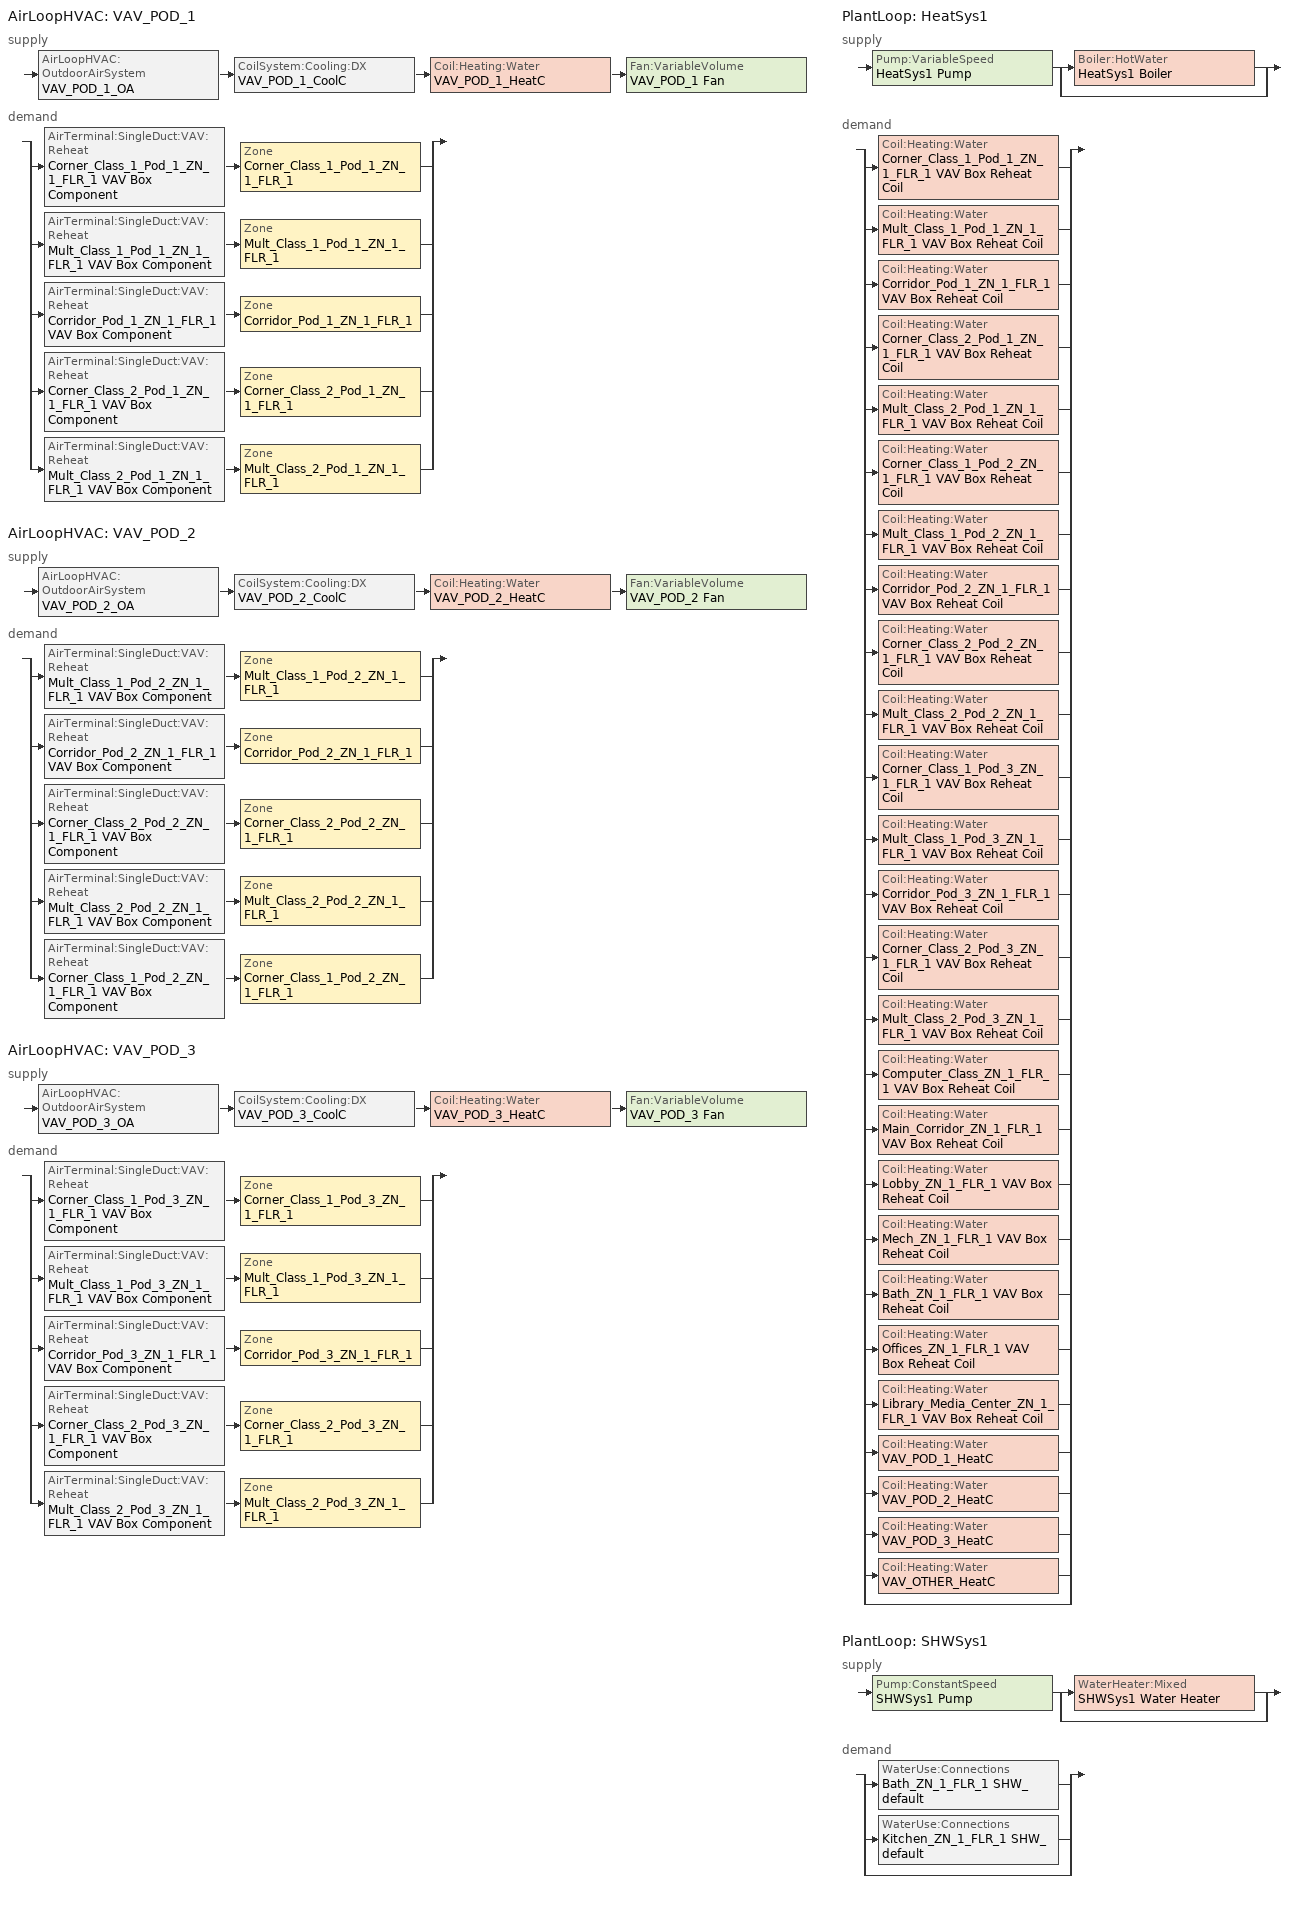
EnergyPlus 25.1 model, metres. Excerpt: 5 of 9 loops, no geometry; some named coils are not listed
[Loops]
AirLoopHVAC 'VAV_POD_1'
 supply: AirLoopHVAC:OutdoorAirSystem 'VAV_POD_1_OA' > CoilSystem:Cooling:DX 'VAV_POD_1_CoolC' > Coil:Heating:Water 'VAV_POD_1_HeatC' > Fan:VariableVolume 'VAV_POD_1 Fan'
 demand: split
  | AirTerminal:SingleDuct:VAV:Reheat 'Corner_Class_1_Pod_1_ZN_1_FLR_1 VAV Box Component' > Zone 'Corner_Class_1_Pod_1_ZN_1_FLR_1'
  | AirTerminal:SingleDuct:VAV:Reheat 'Mult_Class_1_Pod_1_ZN_1_FLR_1 VAV Box Component' > Zone 'Mult_Class_1_Pod_1_ZN_1_FLR_1'
  | AirTerminal:SingleDuct:VAV:Reheat 'Corridor_Pod_1_ZN_1_FLR_1 VAV Box Component' > Zone 'Corridor_Pod_1_ZN_1_FLR_1'
  | AirTerminal:SingleDuct:VAV:Reheat 'Corner_Class_2_Pod_1_ZN_1_FLR_1 VAV Box Component' > Zone 'Corner_Class_2_Pod_1_ZN_1_FLR_1'
  | AirTerminal:SingleDuct:VAV:Reheat 'Mult_Class_2_Pod_1_ZN_1_FLR_1 VAV Box Component' > Zone 'Mult_Class_2_Pod_1_ZN_1_FLR_1'
AirLoopHVAC 'VAV_POD_2'
 supply: AirLoopHVAC:OutdoorAirSystem 'VAV_POD_2_OA' > CoilSystem:Cooling:DX 'VAV_POD_2_CoolC' > Coil:Heating:Water 'VAV_POD_2_HeatC' > Fan:VariableVolume 'VAV_POD_2 Fan'
 demand: split
  | AirTerminal:SingleDuct:VAV:Reheat 'Mult_Class_1_Pod_2_ZN_1_FLR_1 VAV Box Component' > Zone 'Mult_Class_1_Pod_2_ZN_1_FLR_1'
  | AirTerminal:SingleDuct:VAV:Reheat 'Corridor_Pod_2_ZN_1_FLR_1 VAV Box Component' > Zone 'Corridor_Pod_2_ZN_1_FLR_1'
  | AirTerminal:SingleDuct:VAV:Reheat 'Corner_Class_2_Pod_2_ZN_1_FLR_1 VAV Box Component' > Zone 'Corner_Class_2_Pod_2_ZN_1_FLR_1'
  | AirTerminal:SingleDuct:VAV:Reheat 'Mult_Class_2_Pod_2_ZN_1_FLR_1 VAV Box Component' > Zone 'Mult_Class_2_Pod_2_ZN_1_FLR_1'
  | AirTerminal:SingleDuct:VAV:Reheat 'Corner_Class_1_Pod_2_ZN_1_FLR_1 VAV Box Component' > Zone 'Corner_Class_1_Pod_2_ZN_1_FLR_1'
AirLoopHVAC 'VAV_POD_3'
 supply: AirLoopHVAC:OutdoorAirSystem 'VAV_POD_3_OA' > CoilSystem:Cooling:DX 'VAV_POD_3_CoolC' > Coil:Heating:Water 'VAV_POD_3_HeatC' > Fan:VariableVolume 'VAV_POD_3 Fan'
 demand: split
  | AirTerminal:SingleDuct:VAV:Reheat 'Corner_Class_1_Pod_3_ZN_1_FLR_1 VAV Box Component' > Zone 'Corner_Class_1_Pod_3_ZN_1_FLR_1'
  | AirTerminal:SingleDuct:VAV:Reheat 'Mult_Class_1_Pod_3_ZN_1_FLR_1 VAV Box Component' > Zone 'Mult_Class_1_Pod_3_ZN_1_FLR_1'
  | AirTerminal:SingleDuct:VAV:Reheat 'Corridor_Pod_3_ZN_1_FLR_1 VAV Box Component' > Zone 'Corridor_Pod_3_ZN_1_FLR_1'
  | AirTerminal:SingleDuct:VAV:Reheat 'Corner_Class_2_Pod_3_ZN_1_FLR_1 VAV Box Component' > Zone 'Corner_Class_2_Pod_3_ZN_1_FLR_1'
  | AirTerminal:SingleDuct:VAV:Reheat 'Mult_Class_2_Pod_3_ZN_1_FLR_1 VAV Box Component' > Zone 'Mult_Class_2_Pod_3_ZN_1_FLR_1'
PlantLoop 'HeatSys1'
 supply: Pump:VariableSpeed 'HeatSys1 Pump' > split
  | Boiler:HotWater 'HeatSys1 Boiler'
  | bypass
 demand: split
  | Coil:Heating:Water 'Corner_Class_1_Pod_1_ZN_1_FLR_1 VAV Box Reheat Coil'
  | Coil:Heating:Water 'Mult_Class_1_Pod_1_ZN_1_FLR_1 VAV Box Reheat Coil'
  | Coil:Heating:Water 'Corridor_Pod_1_ZN_1_FLR_1 VAV Box Reheat Coil'
  | Coil:Heating:Water 'Corner_Class_2_Pod_1_ZN_1_FLR_1 VAV Box Reheat Coil'
  | Coil:Heating:Water 'Mult_Class_2_Pod_1_ZN_1_FLR_1 VAV Box Reheat Coil'
  | Coil:Heating:Water 'Corner_Class_1_Pod_2_ZN_1_FLR_1 VAV Box Reheat Coil'
  | Coil:Heating:Water 'Mult_Class_1_Pod_2_ZN_1_FLR_1 VAV Box Reheat Coil'
  | Coil:Heating:Water 'Corridor_Pod_2_ZN_1_FLR_1 VAV Box Reheat Coil'
  | Coil:Heating:Water 'Corner_Class_2_Pod_2_ZN_1_FLR_1 VAV Box Reheat Coil'
  | Coil:Heating:Water 'Mult_Class_2_Pod_2_ZN_1_FLR_1 VAV Box Reheat Coil'
  | Coil:Heating:Water 'Corner_Class_1_Pod_3_ZN_1_FLR_1 VAV Box Reheat Coil'
  | Coil:Heating:Water 'Mult_Class_1_Pod_3_ZN_1_FLR_1 VAV Box Reheat Coil'
  | Coil:Heating:Water 'Corridor_Pod_3_ZN_1_FLR_1 VAV Box Reheat Coil'
  | Coil:Heating:Water 'Corner_Class_2_Pod_3_ZN_1_FLR_1 VAV Box Reheat Coil'
  | Coil:Heating:Water 'Mult_Class_2_Pod_3_ZN_1_FLR_1 VAV Box Reheat Coil'
  | Coil:Heating:Water 'Computer_Class_ZN_1_FLR_1 VAV Box Reheat Coil'
  | Coil:Heating:Water 'Main_Corridor_ZN_1_FLR_1 VAV Box Reheat Coil'
  | Coil:Heating:Water 'Lobby_ZN_1_FLR_1 VAV Box Reheat Coil'
  | Coil:Heating:Water 'Mech_ZN_1_FLR_1 VAV Box Reheat Coil'
  | Coil:Heating:Water 'Bath_ZN_1_FLR_1 VAV Box Reheat Coil'
  | Coil:Heating:Water 'Offices_ZN_1_FLR_1 VAV Box Reheat Coil'
  | Coil:Heating:Water 'Library_Media_Center_ZN_1_FLR_1 VAV Box Reheat Coil'
  | Coil:Heating:Water 'VAV_POD_1_HeatC'
  | Coil:Heating:Water 'VAV_POD_2_HeatC'
  | Coil:Heating:Water 'VAV_POD_3_HeatC'
  | Coil:Heating:Water 'VAV_OTHER_HeatC'
  | bypass
PlantLoop 'SHWSys1'
 supply: Pump:ConstantSpeed 'SHWSys1 Pump' > split
  | WaterHeater:Mixed 'SHWSys1 Water Heater'
  | bypass
 demand: split
  | WaterUse:Connections 'Bath_ZN_1_FLR_1 SHW_default'
  | WaterUse:Connections 'Kitchen_ZN_1_FLR_1 SHW_default'
  | bypass
[AirLoopHVAC] Design supply air flow rate=Autosize
VAV_POD_1; VAV_POD_2; VAV_POD_3
[AirTerminal:SingleDuct:VAV:Reheat] Availability schedule=ALWAYS_ON; Convergence tolerance=0.001; Damper heating action=ReverseWithLimits; Maximum air flow rate=Autosize; Maximum flow fraction during reheat=0.5; Maximum hot water or steam flow rate=Autosize; Maximum reheat air temperature=40; Minimum hot water or steam flow rate=0; Zone minimum air flow input method=Constant
Name | Constant minimum air flow fraction | Reheat coil
Corner_Class_1_Pod_1_ZN_1_FLR_1 VAV Box Component | 0.803 | Corner_Class_1_Pod_1_ZN_1_FLR_1 VAV Box Reheat Coil
Corner_Class_1_Pod_2_ZN_1_FLR_1 VAV Box Component | 0.819 | Corner_Class_1_Pod_2_ZN_1_FLR_1 VAV Box Reheat Coil
Corner_Class_1_Pod_3_ZN_1_FLR_1 VAV Box Component | 0.816 | Corner_Class_1_Pod_3_ZN_1_FLR_1 VAV Box Reheat Coil
Corner_Class_2_Pod_1_ZN_1_FLR_1 VAV Box Component | 0.86 | Corner_Class_2_Pod_1_ZN_1_FLR_1 VAV Box Reheat Coil
Corner_Class_2_Pod_2_ZN_1_FLR_1 VAV Box Component | 0.857 | Corner_Class_2_Pod_2_ZN_1_FLR_1 VAV Box Reheat Coil
Corner_Class_2_Pod_3_ZN_1_FLR_1 VAV Box Component | 0.84 | Corner_Class_2_Pod_3_ZN_1_FLR_1 VAV Box Reheat Coil
Corridor_Pod_1_ZN_1_FLR_1 VAV Box Component | 0.276 | Corridor_Pod_1_ZN_1_FLR_1 VAV Box Reheat Coil
Corridor_Pod_2_ZN_1_FLR_1 VAV Box Component | 0.279 | Corridor_Pod_2_ZN_1_FLR_1 VAV Box Reheat Coil
Corridor_Pod_3_ZN_1_FLR_1 VAV Box Component | 0.27 | Corridor_Pod_3_ZN_1_FLR_1 VAV Box Reheat Coil
Mult_Class_1_Pod_1_ZN_1_FLR_1 VAV Box Component | 1 | Mult_Class_1_Pod_1_ZN_1_FLR_1 VAV Box Reheat Coil
Mult_Class_1_Pod_2_ZN_1_FLR_1 VAV Box Component | 1 | Mult_Class_1_Pod_2_ZN_1_FLR_1 VAV Box Reheat Coil
Mult_Class_1_Pod_3_ZN_1_FLR_1 VAV Box Component | 1 | Mult_Class_1_Pod_3_ZN_1_FLR_1 VAV Box Reheat Coil
Mult_Class_2_Pod_1_ZN_1_FLR_1 VAV Box Component | 1 | Mult_Class_2_Pod_1_ZN_1_FLR_1 VAV Box Reheat Coil
Mult_Class_2_Pod_2_ZN_1_FLR_1 VAV Box Component | 1 | Mult_Class_2_Pod_2_ZN_1_FLR_1 VAV Box Reheat Coil
Mult_Class_2_Pod_3_ZN_1_FLR_1 VAV Box Component | 1 | Mult_Class_2_Pod_3_ZN_1_FLR_1 VAV Box Reheat Coil
[Boiler:HotWater]
HeatSys1 Boiler: Boiler flow mode=LeavingSetpointModulated; Design water flow rate=Autosize; Efficiency curve temperature evaluation variable=LeavingBoiler; Fuel type=NaturalGas; Maximum part load ratio=1.2; Minimum part load ratio=0; Nominal capacity=302433; Nominal thermal efficiency=0.8; Normalized boiler efficiency curve=HeatSys1 Boiler Efficiency Curve; On cycle parasitic electric load=0; Optimum part load ratio=1; Sizing factor=1; Water outlet upper temperature limit=95
[Coil:Cooling:DX:TwoSpeed] Availability schedule=ALWAYS_ON; High speed gross rated cooling cop=3.73224; High speed gross rated total cooling capacity=Autosize; High speed rated air flow rate=Autosize; High speed rated sensible heat ratio=Autosize; Low speed gross rated cooling cop=3.73224; Low speed gross rated sensible heat ratio=Autosize; Low speed gross rated total cooling capacity=Autosize; Low speed rated air flow rate=Autosize
Name | Energy input ratio function of flow fraction curve | Energy input ratio function of temperature curve | Low speed energy input ratio function of temperature curve | Low speed total cooling capacity function of temperature curve | Part load fraction correlation curve | Total cooling capacity function of flow fraction curve | Total cooling capacity function of temperature curve
VAV_POD_1_CoolC DXCoil | VAV_POD_1_CoolCLennoxStandard10Ton_TGA120S2B_EIRFFF | VAV_POD_1_CoolCLennoxStandard10Ton_TGA120S2B_EIRFT | VAV_POD_1_CoolCLennoxStandard10Ton_TGA120S2B_EIRFT | VAV_POD_1_CoolCLennoxStandard10Ton_TGA120S2B_CapFT | VAV_POD_1_CoolCLennoxStandard10Ton_TGA120S2B_PLR | VAV_POD_1_CoolCLennoxStandard10Ton_TGA120S2B_CapFF | VAV_POD_1_CoolCLennoxStandard10Ton_TGA120S2B_CapFT
VAV_POD_2_CoolC DXCoil | VAV_POD_2_CoolCLennoxStandard10Ton_TGA120S2B_EIRFFF | VAV_POD_2_CoolCLennoxStandard10Ton_TGA120S2B_EIRFT | VAV_POD_2_CoolCLennoxStandard10Ton_TGA120S2B_EIRFT | VAV_POD_2_CoolCLennoxStandard10Ton_TGA120S2B_CapFT | VAV_POD_2_CoolCLennoxStandard10Ton_TGA120S2B_PLR | VAV_POD_2_CoolCLennoxStandard10Ton_TGA120S2B_CapFF | VAV_POD_2_CoolCLennoxStandard10Ton_TGA120S2B_CapFT
VAV_POD_3_CoolC DXCoil | VAV_POD_3_CoolCLennoxStandard10Ton_TGA120S2B_EIRFFF | VAV_POD_3_CoolCLennoxStandard10Ton_TGA120S2B_EIRFT | VAV_POD_3_CoolCLennoxStandard10Ton_TGA120S2B_EIRFT | VAV_POD_3_CoolCLennoxStandard10Ton_TGA120S2B_CapFT | VAV_POD_3_CoolCLennoxStandard10Ton_TGA120S2B_PLR | VAV_POD_3_CoolCLennoxStandard10Ton_TGA120S2B_CapFF | VAV_POD_3_CoolCLennoxStandard10Ton_TGA120S2B_CapFT
[Coil:Heating:Water] Availability schedule=ALWAYS_ON; Maximum water flow rate=Autosize; Performance input method=UFactorTimesAreaAndDesignWaterFlowRate; Rated capacity=Autosize; Rated inlet air temperature=12.8; Rated inlet water temperature=82.2; Rated outlet air temperature=40; Rated outlet water temperature=71.1; U factor times area value=Autosize
Bath_ZN_1_FLR_1 VAV Box Reheat Coil; Computer_Class_ZN_1_FLR_1 VAV Box Reheat Coil; Corner_Class_1_Pod_1_ZN_1_FLR_1 VAV Box Reheat Coil; Corner_Class_1_Pod_2_ZN_1_FLR_1 VAV Box Reheat Coil; Corner_Class_1_Pod_3_ZN_1_FLR_1 VAV Box Reheat Coil; Corner_Class_2_Pod_1_ZN_1_FLR_1 VAV Box Reheat Coil; Corner_Class_2_Pod_2_ZN_1_FLR_1 VAV Box Reheat Coil; Corner_Class_2_Pod_3_ZN_1_FLR_1 VAV Box Reheat Coil; Corridor_Pod_1_ZN_1_FLR_1 VAV Box Reheat Coil; Corridor_Pod_2_ZN_1_FLR_1 VAV Box Reheat Coil; Corridor_Pod_3_ZN_1_FLR_1 VAV Box Reheat Coil; Library_Media_Center_ZN_1_FLR_1 VAV Box Reheat Coil; Lobby_ZN_1_FLR_1 VAV Box Reheat Coil; Main_Corridor_ZN_1_FLR_1 VAV Box Reheat Coil; Mech_ZN_1_FLR_1 VAV Box Reheat Coil; Mult_Class_1_Pod_1_ZN_1_FLR_1 VAV Box Reheat Coil; Mult_Class_1_Pod_2_ZN_1_FLR_1 VAV Box Reheat Coil; Mult_Class_1_Pod_3_ZN_1_FLR_1 VAV Box Reheat Coil; Mult_Class_2_Pod_1_ZN_1_FLR_1 VAV Box Reheat Coil; Mult_Class_2_Pod_2_ZN_1_FLR_1 VAV Box Reheat Coil; Mult_Class_2_Pod_3_ZN_1_FLR_1 VAV Box Reheat Coil; Offices_ZN_1_FLR_1 VAV Box Reheat Coil; VAV_POD_1_HeatC; VAV_POD_2_HeatC; VAV_POD_3_HeatC
[CoilSystem:Cooling:DX] Availability schedule=ALWAYS_ON
Name | Cooling coil
VAV_POD_1_CoolC | VAV_POD_1_CoolC DXCoil
VAV_POD_2_CoolC | VAV_POD_2_CoolC DXCoil
VAV_POD_3_CoolC | VAV_POD_3_CoolC DXCoil
[Controller:MechanicalVentilation] Availability schedule=MinOA_MotorizedDamper_Sched; Demand controlled ventilation=Yes; System outdoor air method=Standard62.1VentilationRateProcedureWithLimit; Design specification outdoor air object name 1=Classroom_OA_Design_Spec; Design specification zone air distribution object name 1=Pod_Zones_Air_Distribution; Design specification outdoor air object name 2=Classroom_OA_Design_Spec; Design specification zone air distribution object name 2=Pod_Zones_Air_Distribution; Design specification outdoor air object name 3=Corridor_OA_Design_Spec; Design specification zone air distribution object name 3=Pod_Zones_Air_Distribution; Design specification outdoor air object name 4=Classroom_OA_Design_Spec; Design specification zone air distribution object name 4=Pod_Zones_Air_Distribution; Design specification outdoor air object name 5=Classroom_OA_Design_Spec; Design specification zone air distribution object name 5=Pod_Zones_Air_Distribution
Name | Zone or zonelist name 1 | Zone or zonelist name 2 | Zone or zonelist name 3 | Zone or zonelist name 4 | Zone or zonelist name 5
VAV_POD_1_DCV | Corner_Class_1_Pod_1_ZN_1_FLR_1 | Mult_Class_1_Pod_1_ZN_1_FLR_1 | Corridor_Pod_1_ZN_1_FLR_1 | Corner_Class_2_Pod_1_ZN_1_FLR_1 | Mult_Class_2_Pod_1_ZN_1_FLR_1
VAV_POD_2_DCV | Corner_Class_1_Pod_2_ZN_1_FLR_1 | Mult_Class_1_Pod_2_ZN_1_FLR_1 | Corridor_Pod_2_ZN_1_FLR_1 | Corner_Class_2_Pod_2_ZN_1_FLR_1 | Mult_Class_2_Pod_2_ZN_1_FLR_1
VAV_POD_3_DCV | Corner_Class_1_Pod_3_ZN_1_FLR_1 | Mult_Class_1_Pod_3_ZN_1_FLR_1 | Corridor_Pod_3_ZN_1_FLR_1 | Corner_Class_2_Pod_3_ZN_1_FLR_1 | Mult_Class_2_Pod_3_ZN_1_FLR_1
[Controller:OutdoorAir] Economizer control action type=ModulateFlow; Economizer control type=DifferentialDryBulb; Lockout type=LockoutWithHeating; Maximum outdoor air flow rate=Autosize; Minimum limit type=FixedMinimum; Minimum outdoor air flow rate=0; Minimum outdoor air schedule=MinOA_MotorizedDamper_Sched
Name | Maximum fraction of outdoor air schedule | Mechanical ventilation controller
VAV_POD_1_OA_Controller | VAV_POD_1 Max OA Fraction | VAV_POD_1_DCV
VAV_POD_2_OA_Controller | VAV_POD_2 Max OA Fraction | VAV_POD_2_DCV
VAV_POD_3_OA_Controller | VAV_POD_3 Max OA Fraction | VAV_POD_3_DCV
[Controller:WaterCoil] Action=Normal; Actuator variable=Flow; Control variable=Temperature; Controller convergence tolerance=0.0001; Maximum actuated flow=Autosize; Minimum actuated flow=0
VAV_POD_1_HeatC_Controller; VAV_POD_2_HeatC_Controller; VAV_POD_3_HeatC_Controller
[DesignSpecification:OutdoorAir]
Name | Outdoor air flow per person | Outdoor air flow per zone floor area | Outdoor air method
Classroom_OA_Design_Spec | 0.00472 | 0.00060972 | Sum
Corridor_OA_Design_Spec | 1e-08 | 0.000304781 | Sum
SZ DSOA Corner_Class_1_Pod_1_ZN_1_FLR_1; SZ DSOA Corner_Class_1_Pod_2_ZN_1_FLR_1; SZ DSOA Corner_Class_1_Pod_3_ZN_1_FLR_1; SZ DSOA Corner_Class_2_Pod_1_ZN_1_FLR_1; SZ DSOA Corner_Class_2_Pod_2_ZN_1_FLR_1; SZ DSOA Corner_Class_2_Pod_3_ZN_1_FLR_1; SZ DSOA Mult_Class_1_Pod_1_ZN_1_FLR_1; SZ DSOA Mult_Class_1_Pod_2_ZN_1_FLR_1; SZ DSOA Mult_Class_1_Pod_3_ZN_1_FLR_1; SZ DSOA Mult_Class_2_Pod_1_ZN_1_FLR_1; SZ DSOA Mult_Class_2_Pod_2_ZN_1_FLR_1; SZ DSOA Mult_Class_2_Pod_3_ZN_1_FLR_1 |  | 0.00187948 | Flow/Area
SZ DSOA Corridor_Pod_1_ZN_1_FLR_1; SZ DSOA Corridor_Pod_2_ZN_1_FLR_1; SZ DSOA Corridor_Pod_3_ZN_1_FLR_1 |  | 0.000304781 | Flow/Area
[DesignSpecification:ZoneAirDistribution] Zone air distribution effectiveness in cooling mode=1; Zone air distribution effectiveness in heating mode=1
Name | Minimum zone ventilation efficiency
Pod_Zones_Air_Distribution
VAV_Zone_AirDistribution | 0.6
[EnergyManagementSystem:InternalVariable] Internal data type=Zone Floor Area
Name | Internal data index key
cCL1_Pod_1_ZN_1_FLR_1_Area | Corner_Class_1_Pod_1_ZN_1_FLR_1
cCL1_Pod_2_ZN_1_FLR_1_Area | Corner_Class_1_Pod_2_ZN_1_FLR_1
cCL1_Pod_3_ZN_1_FLR_1_Area | Corner_Class_1_Pod_3_ZN_1_FLR_1
cCL2_Pod_1_ZN_1_FLR_1_Area | Corner_Class_2_Pod_1_ZN_1_FLR_1
cCL2_Pod_2_ZN_1_FLR_1_Area | Corner_Class_2_Pod_2_ZN_1_FLR_1
cCL2_Pod_3_ZN_1_FLR_1_Area | Corner_Class_2_Pod_3_ZN_1_FLR_1
cPOD1_ZN_1_FLR_1_Area | Corridor_Pod_1_ZN_1_FLR_1
cPOD2_ZN_1_FLR_1_Area | Corridor_Pod_2_ZN_1_FLR_1
cPOD3_ZN_1_FLR_1_Area | Corridor_Pod_3_ZN_1_FLR_1
mCl1_Pod_1_ZN_1_FLR_1_Area | Mult_Class_1_Pod_1_ZN_1_FLR_1
mCl1_Pod_2_ZN_1_FLR_1_Area | Mult_Class_1_Pod_2_ZN_1_FLR_1
mCl1_Pod_3_ZN_1_FLR_1_Area | Mult_Class_1_Pod_3_ZN_1_FLR_1
mCl2_Pod_1_ZN_1_FLR_1_Area | Mult_Class_2_Pod_1_ZN_1_FLR_1
mCl2_Pod_2_ZN_1_FLR_1_Area | Mult_Class_2_Pod_2_ZN_1_FLR_1
mCl2_Pod_3_ZN_1_FLR_1_Area | Mult_Class_2_Pod_3_ZN_1_FLR_1
[EnergyManagementSystem:Program]
OA_BASED_OPTIMUM_START_EMS_Program: IF DaylightSavings==0 && DayOfWeek>1 && DayOfWeek<>7 && Hour==6 && OAT<23.9 && OAT>1.7; SET CLGSETP_SCH_Actuator = 26.7; SET HTGSETP_SCH_Actuator = 15.6; SET CLGSETP_SCH_w_SB_Actuator = 26.7; SET HTGSETP_SCH_w_SB_Actuator = 15.6; ELSEIF DaylightSavings==1 && DayOfWeek>1 && DayOfWeek<>7 && Hour==5 && OAT<23.9 && OAT>1.7; SET CLGSETP_SCH_Actuator = 26.7; SET HTGSETP_SCH_Actuator = 15.6; SET CLGSETP_SCH_w_SB_Actuator = 26.7; SET HTGSETP_SCH_w_SB_Actuator = 15.6; ELSE; SET CLGSETP_SCH_Actuator = NULL; SET HTGSETP_SCH_Actuator = NULL; SET CLGSETP_SCH_w_SB_Actuator = NULL; SET HTGSETP_SCH_w_SB_Actuator = NULL; ENDIF
SET_Bath_ZN_1_FLR_1_Light_EMS_Program: SET Bath_ZN_1_FLR_1_LSr_IP=0.093*Bath_ZN_1_FLR_1_LSr/Bath_ZN_1_FLR_1_Area; IF (Bath_ZN_1_FLR_1_OSr <= 0) && (Bath_ZN_1_FLR_1_LSr_IP >= 0.02); SET Bath_ZN_1_FLR_1_LAr = 0.02*Bath_ZN_1_FLR_1_Area/0.09290304; ELSE; SET Bath_ZN_1_FLR_1_LAr = NULL; ENDIF
SET_Cafeteria_ZN_1_FLR_1_Light_EMS_Program: SET Cafeteria_ZN_1_FLR_1_LSr_IP=0.093*Cafeteria_ZN_1_FLR_1_LSr/Cafeteria_ZN_1_FLR_1_Area; IF (Cafeteria_ZN_1_FLR_1_OSr <= 0) && (Cafeteria_ZN_1_FLR_1_LSr_IP >= 0.02); SET Cafeteria_ZN_1_FLR_1_LAr = 0.02*Cafeteria_ZN_1_FLR_1_Area/0.09290304; ELSE; SET Cafeteria_ZN_1_FLR_1_LAr = NULL; ENDIF
SET_Gym_ZN_1_FLR_1_Light_EMS_Program: SET Gym_ZN_1_FLR_1_LSr_IP=0.093*Gym_ZN_1_FLR_1_LSr/Gym_ZN_1_FLR_1_Area; IF (Gym_ZN_1_FLR_1_OSr <= 0) && (Gym_ZN_1_FLR_1_LSr_IP >= 0.02); SET Gym_ZN_1_FLR_1_LAr = 0.02*Gym_ZN_1_FLR_1_Area/0.09290304; ELSE; SET Gym_ZN_1_FLR_1_LAr = NULL; ENDIF
SET_Kitchen_ZN_1_FLR_1_Light_EMS_Program: SET Kitchen_ZN_1_FLR_1_LSr_IP=0.093*Kitchen_ZN_1_FLR_1_LSr/Kitchen_ZN_1_FLR_1_Area; IF (Kitchen_ZN_1_FLR_1_OSr <= 0) && (Kitchen_ZN_1_FLR_1_LSr_IP >= 0.02); SET Kitchen_ZN_1_FLR_1_LAr = 0.02*Kitchen_ZN_1_FLR_1_Area/0.09290304; ELSE; SET Kitchen_ZN_1_FLR_1_LAr = NULL; ENDIF
SET_LMC_ZN_1_FLR_1_Light_EMS_Program: SET LMC_ZN_1_FLR_1_LSr_IP=0.093*LMC_ZN_1_FLR_1_LSr/LMC_ZN_1_FLR_1_Area; IF (LMC_ZN_1_FLR_1_OSr <= 0) && (LMC_ZN_1_FLR_1_LSr_IP >= 0.02); SET LMC_ZN_1_FLR_1_LAr = 0.02*LMC_ZN_1_FLR_1_Area/0.09290304; ELSE; SET LMC_ZN_1_FLR_1_LAr = NULL; ENDIF
SET_Lobby_ZN_1_FLR_1_Light_EMS_Program: SET Lobby_ZN_1_FLR_1_LSr_IP=0.093*Lobby_ZN_1_FLR_1_LSr/Lobby_ZN_1_FLR_1_Area; IF (Lobby_ZN_1_FLR_1_OSr <= 0) && (Lobby_ZN_1_FLR_1_LSr_IP >= 0.02); SET Lobby_ZN_1_FLR_1_LAr = 0.02*Lobby_ZN_1_FLR_1_Area/0.09290304; ELSE; SET Lobby_ZN_1_FLR_1_LAr = NULL; ENDIF
[EnergyManagementSystem:Sensor]
Name | Output variable or output meter index key | Output variable or output meter
Bath_ZN_1_FLR_1_OSr; Lobby_ZN_1_FLR_1_OSr; Main_Corridor_ZN_1_FLR_1_OSr; Mech_ZN_1_FLR_1_OSr; cCL1_Pod_1_ZN_1_FLR_1_OSr; cPOD1_ZN_1_FLR_1_OSr; cPOD2_ZN_1_FLR_1_OSr; cPOD3_ZN_1_FLR_1_OSr | Corner_Class_1_Pod_1_ZN_1_FLR_1 | People Occupant Count
BoilerPLR | HeatSys1 Boiler | Boiler Part Load Ratio
VAV_POD_1_OA | VAV_POD_1 | Air System Outdoor Air Mass Flow Rate
VAV_POD_1_OA_VRP | VAV_POD_1 | Air System Outdoor Air Mechanical Ventilation Requested Mass Flow Rate
VAV_POD_1_SUPPLY_FLOW | VAV_POD_1_OA-VAV_POD_1_CoolCNode | System Node Standard Density Volume Flow Rate
VAV_POD_2_OA | VAV_POD_2 | Air System Outdoor Air Mass Flow Rate
VAV_POD_2_OA_VRP | VAV_POD_2 | Air System Outdoor Air Mechanical Ventilation Requested Mass Flow Rate
VAV_POD_2_SUPPLY_FLOW | VAV_POD_2_OA-VAV_POD_2_CoolCNode | System Node Standard Density Volume Flow Rate
VAV_POD_3_OA | VAV_POD_3 | Air System Outdoor Air Mass Flow Rate
VAV_POD_3_OA_VRP | VAV_POD_3 | Air System Outdoor Air Mechanical Ventilation Requested Mass Flow Rate
VAV_POD_3_SUPPLY_FLOW | VAV_POD_3_OA-VAV_POD_3_CoolCNode | System Node Standard Density Volume Flow Rate
cCL1_Pod_1_ZN_1_FLR_1_LSr | Corner_Class_1_Pod_1_ZN_1_FLR_1 | Zone Lights Electricity Rate
cCL1_Pod_2_ZN_1_FLR_1_LSr | Corner_Class_1_Pod_2_ZN_1_FLR_1 | Zone Lights Electricity Rate
cCL1_Pod_2_ZN_1_FLR_1_OSr | Corner_Class_1_Pod_2_ZN_1_FLR_1 | People Occupant Count
cCL1_Pod_3_ZN_1_FLR_1_LSr | Corner_Class_1_Pod_3_ZN_1_FLR_1 | Zone Lights Electricity Rate
cCL1_Pod_3_ZN_1_FLR_1_OSr | Corner_Class_1_Pod_3_ZN_1_FLR_1 | People Occupant Count
cCL2_Pod_1_ZN_1_FLR_1_LSr | Corner_Class_2_Pod_1_ZN_1_FLR_1 | Zone Lights Electricity Rate
cCL2_Pod_1_ZN_1_FLR_1_OSr | Corner_Class_2_Pod_1_ZN_1_FLR_1 | People Occupant Count
cCL2_Pod_2_ZN_1_FLR_1_LSr | Corner_Class_2_Pod_2_ZN_1_FLR_1 | Zone Lights Electricity Rate
cCL2_Pod_2_ZN_1_FLR_1_OSr | Corner_Class_2_Pod_2_ZN_1_FLR_1 | People Occupant Count
cCL2_Pod_3_ZN_1_FLR_1_LSr | Corner_Class_2_Pod_3_ZN_1_FLR_1 | Zone Lights Electricity Rate
cCL2_Pod_3_ZN_1_FLR_1_OSr | Corner_Class_2_Pod_3_ZN_1_FLR_1 | People Occupant Count
cPOD1_ZN_1_FLR_1_LSr | Corridor_Pod_1_ZN_1_FLR_1 | Zone Lights Electricity Rate
cPOD2_ZN_1_FLR_1_LSr | Corridor_Pod_2_ZN_1_FLR_1 | Zone Lights Electricity Rate
cPOD3_ZN_1_FLR_1_LSr | Corridor_Pod_3_ZN_1_FLR_1 | Zone Lights Electricity Rate
mCl1_Pod_1_ZN_1_FLR_1_LSr | Mult_Class_1_Pod_1_ZN_1_FLR_1 | Zone Lights Electricity Rate
mCl1_Pod_1_ZN_1_FLR_1_OSr | Mult_Class_1_Pod_1_ZN_1_FLR_1 | People Occupant Count
mCl1_Pod_2_ZN_1_FLR_1_LSr | Mult_Class_1_Pod_2_ZN_1_FLR_1 | Zone Lights Electricity Rate
mCl1_Pod_2_ZN_1_FLR_1_OSr | Mult_Class_1_Pod_2_ZN_1_FLR_1 | People Occupant Count
mCl1_Pod_3_ZN_1_FLR_1_LSr | Mult_Class_1_Pod_3_ZN_1_FLR_1 | Zone Lights Electricity Rate
mCl1_Pod_3_ZN_1_FLR_1_OSr | Mult_Class_1_Pod_3_ZN_1_FLR_1 | People Occupant Count
mCl2_Pod_1_ZN_1_FLR_1_LSr | Mult_Class_2_Pod_1_ZN_1_FLR_1 | Zone Lights Electricity Rate
mCl2_Pod_1_ZN_1_FLR_1_OSr | Mult_Class_2_Pod_1_ZN_1_FLR_1 | People Occupant Count
mCl2_Pod_2_ZN_1_FLR_1_LSr | Mult_Class_2_Pod_2_ZN_1_FLR_1 | Zone Lights Electricity Rate
mCl2_Pod_2_ZN_1_FLR_1_OSr | Mult_Class_2_Pod_2_ZN_1_FLR_1 | People Occupant Count
mCl2_Pod_3_ZN_1_FLR_1_LSr | Mult_Class_2_Pod_3_ZN_1_FLR_1 | Zone Lights Electricity Rate
mCl2_Pod_3_ZN_1_FLR_1_OSr | Mult_Class_2_Pod_3_ZN_1_FLR_1 | People Occupant Count
[Fan:VariableVolume] Availability schedule=HVACOperationSchd; End use subcategory=General; Fan power coefficient 1=0.0408; Fan power coefficient 2=0.088; Fan power coefficient 3=-0.0729; Fan power coefficient 4=0.9437; Fan power coefficient 5=0; Fan power minimum flow fraction=0.25; Fan power minimum flow rate input method=Fraction; Fan total efficiency=0.59605; Maximum flow rate=Autosize; Motor efficiency=0.917; Motor in airstream fraction=1; Pressure rise=1389.42
VAV_POD_1 Fan; VAV_POD_2 Fan; VAV_POD_3 Fan
[PlantEquipmentList]
HeatSys1 Equipment List: HeatSys1 Boiler, Boiler:HotWater
SHWSys1 Equipment List: SHWSys1 Water Heater, WaterHeater:Mixed
[PlantEquipmentOperation:HeatingLoad] Load range 1 lower limit=0; Load range 1 upper limit=1e+15
Name | Range 1 equipment list
HeatSys1 Operation Scheme | HeatSys1 Equipment List
SHWSys1 Operation Scheme | SHWSys1 Equipment List
[PlantEquipmentOperationSchemes] Control scheme 1 schedule=PlantOnSched
Name | Control scheme 1
HeatSys1 Loop Operation Scheme List | HeatSys1 Operation Scheme
SHWSys1 Loop Operation Scheme List | SHWSys1 Operation Scheme
[PlantLoop] Fluid type=Water; Load distribution scheme=Optimal; Maximum loop flow rate=Autosize; Minimum loop flow rate=0; Minimum loop temperature=10; Plant loop volume=Autocalculate
Name | Maximum loop temperature | Plant equipment operation scheme
HeatSys1 | 100 | HeatSys1 Loop Operation Scheme List
SHWSys1 | 60 | SHWSys1 Loop Operation Scheme List
[Pump:ConstantSpeed]
SHWSys1 Pump: Design flow rate=Autosize; Design power consumption=Autosize; Design pump head=29891; Fraction of motor inefficiencies to fluid stream=0; Motor efficiency=0.3; Pump control type=Intermittent
[Pump:VariableSpeed]
HeatSys1 Pump: Design maximum flow rate=Autosize; Design power consumption=Autosize; Design pump head=179352; Fraction of motor inefficiencies to fluid stream=0; Motor efficiency=0.909; Pump control type=Intermittent; Coefficient 1 of the part load performance curve=0; Coefficient 2 of the part load performance curve=3.2485; Coefficient 3 of the part load performance curve=-4.7443; Coefficient 4 of the part load performance curve=2.5295
[SetpointManager:MixedAir] Control variable=Temperature
Name | Setpoint node or nodelist
VAV_POD_1_CoolC SAT Manager | VAV_POD_1_CoolC-VAV_POD_1_HeatCNode
VAV_POD_1_HeatC SAT Manager | VAV_POD_1_HeatC-VAV_POD_1 FanNode
VAV_POD_1_OAMixed Air Temp Manager | VAV_POD_1_OA-VAV_POD_1_CoolCNode
VAV_POD_2_CoolC SAT Manager | VAV_POD_2_CoolC-VAV_POD_2_HeatCNode
VAV_POD_2_HeatC SAT Manager | VAV_POD_2_HeatC-VAV_POD_2 FanNode
VAV_POD_2_OAMixed Air Temp Manager | VAV_POD_2_OA-VAV_POD_2_CoolCNode
VAV_POD_3_CoolC SAT Manager | VAV_POD_3_CoolC-VAV_POD_3_HeatCNode
VAV_POD_3_HeatC SAT Manager | VAV_POD_3_HeatC-VAV_POD_3 FanNode
VAV_POD_3_OAMixed Air Temp Manager | VAV_POD_3_OA-VAV_POD_3_CoolCNode
[SetpointManager:OutdoorAirReset] Control variable=Temperature; Outdoor high temperature=21.1; Outdoor low temperature=10; Setpoint at outdoor high temperature=12.8; Setpoint at outdoor low temperature=15.6
Name | Setpoint node or nodelist
VAV_POD_1 SAT setpoint | VAV_POD_1 Supply Equipment Outlet Node
VAV_POD_2 SAT setpoint | VAV_POD_2 Supply Equipment Outlet Node
VAV_POD_3 SAT setpoint | VAV_POD_3 Supply Equipment Outlet Node
[SetpointManager:Scheduled] Control variable=Temperature
Name | Schedule | Setpoint node or nodelist
HeatSys1 Boiler Setpoint Manager | HW-Loop-Temp-Schedule | HeatSys1 Supply Equipment Outlet Node
HeatSys1 Loop Setpoint Manager | HW-Loop-Temp-Schedule | HeatSys1 Supply Outlet Node
SHWSys1 Loop Setpoint Manager | SHWSys1-Loop-Temp-Schedule | SHWSys1 Supply Outlet Node
[Sizing:Plant] Loop type=Heating
Name | Design loop exit temperature | Loop design temperature difference
SHWSys1 | 60 | 5
HeatSys1 | 82 | 11
[Sizing:System] 100 outdoor air in cooling=No; 100 outdoor air in heating=No; Central cooling design supply air humidity ratio=0.007; Central cooling design supply air temperature=12.8; Central heating design supply air humidity ratio=0.008; Central heating design supply air temperature=12.8; Central heating maximum system air flow ratio=0.3; Cooling supply air flow rate=0; Cooling supply air flow rate method=DesignDay; Heating supply air flow rate=0; Heating supply air flow rate method=DesignDay; Precool design humidity ratio=0.008; Precool design temperature=12.8; Preheat design humidity ratio=0.008; Preheat design temperature=7; System outdoor air method=ZoneSum; Type of load to size on=Sensible; Type of zone sum to use=Coincident
Name | Design outdoor air flow rate
VAV_POD_1; VAV_POD_2 | 2.9649
VAV_POD_3 | 2.5589
[Sizing:Zone] Account for dedicated outdoor air system=No; Cooling design air flow method=DesignDay; Cooling design air flow rate=0; Cooling minimum air flow=0; Cooling minimum air flow fraction=0; Dedicated outdoor air high setpoint temperature for design=Autosize; Dedicated outdoor air low setpoint temperature for design=Autosize; Dedicated outdoor air system control strategy=NeutralSupplyAir; Design specification zone air distribution object=VAV_Zone_AirDistribution; Heating design air flow method=DesignDay; Heating design air flow rate=0; Zone cooling design supply air humidity ratio=0.007; Zone cooling design supply air temperature=12.8; Zone cooling design supply air temperature input method=SupplyAirTemperature; Zone heating design supply air humidity ratio=0.008; Zone heating design supply air temperature=40; Zone heating design supply air temperature input method=SupplyAirTemperature
Name | Design specification outdoor air object
Corner_Class_1_Pod_1_ZN_1_FLR_1 | SZ DSOA Corner_Class_1_Pod_1_ZN_1_FLR_1
Mult_Class_1_Pod_1_ZN_1_FLR_1 | SZ DSOA Mult_Class_1_Pod_1_ZN_1_FLR_1
Corridor_Pod_1_ZN_1_FLR_1 | SZ DSOA Corridor_Pod_1_ZN_1_FLR_1
Corner_Class_2_Pod_1_ZN_1_FLR_1 | SZ DSOA Corner_Class_2_Pod_1_ZN_1_FLR_1
Mult_Class_2_Pod_1_ZN_1_FLR_1 | SZ DSOA Mult_Class_2_Pod_1_ZN_1_FLR_1
Corner_Class_1_Pod_2_ZN_1_FLR_1 | SZ DSOA Corner_Class_1_Pod_2_ZN_1_FLR_1
Mult_Class_1_Pod_2_ZN_1_FLR_1 | SZ DSOA Mult_Class_1_Pod_2_ZN_1_FLR_1
Corridor_Pod_2_ZN_1_FLR_1 | SZ DSOA Corridor_Pod_2_ZN_1_FLR_1
Corner_Class_2_Pod_2_ZN_1_FLR_1 | SZ DSOA Corner_Class_2_Pod_2_ZN_1_FLR_1
Mult_Class_2_Pod_2_ZN_1_FLR_1 | SZ DSOA Mult_Class_2_Pod_2_ZN_1_FLR_1
Corner_Class_1_Pod_3_ZN_1_FLR_1 | SZ DSOA Corner_Class_1_Pod_3_ZN_1_FLR_1
Mult_Class_1_Pod_3_ZN_1_FLR_1 | SZ DSOA Mult_Class_1_Pod_3_ZN_1_FLR_1
Corridor_Pod_3_ZN_1_FLR_1 | SZ DSOA Corridor_Pod_3_ZN_1_FLR_1
Corner_Class_2_Pod_3_ZN_1_FLR_1 | SZ DSOA Corner_Class_2_Pod_3_ZN_1_FLR_1
Mult_Class_2_Pod_3_ZN_1_FLR_1 | SZ DSOA Mult_Class_2_Pod_3_ZN_1_FLR_1
[ThermostatSetpoint:DualSetpoint] Cooling setpoint temperature schedule=CLGSETP_SCH_YES_OPTIMUM; Heating setpoint temperature schedule=HTGSETP_SCH_YES_OPTIMUM
Corner_Class_1_Pod_1_ZN_1_FLR_1 DualSPSched; Corner_Class_1_Pod_2_ZN_1_FLR_1 DualSPSched; Corner_Class_1_Pod_3_ZN_1_FLR_1 DualSPSched; Corner_Class_2_Pod_1_ZN_1_FLR_1 DualSPSched; Corner_Class_2_Pod_2_ZN_1_FLR_1 DualSPSched; Corner_Class_2_Pod_3_ZN_1_FLR_1 DualSPSched; Corridor_Pod_1_ZN_1_FLR_1 DualSPSched; Corridor_Pod_2_ZN_1_FLR_1 DualSPSched; Corridor_Pod_3_ZN_1_FLR_1 DualSPSched; Mult_Class_1_Pod_1_ZN_1_FLR_1 DualSPSched; Mult_Class_1_Pod_2_ZN_1_FLR_1 DualSPSched; Mult_Class_1_Pod_3_ZN_1_FLR_1 DualSPSched; Mult_Class_2_Pod_1_ZN_1_FLR_1 DualSPSched; Mult_Class_2_Pod_2_ZN_1_FLR_1 DualSPSched; Mult_Class_2_Pod_3_ZN_1_FLR_1 DualSPSched
[WaterHeater:Mixed]
SHWSys1 Water Heater: Ambient temperature indicator=Zone; Ambient temperature zone=MECH_ZN_1_FLR_1; Deadband temperature difference=2; Heater control type=Cycle; Heater fuel type=NaturalGas; Heater maximum capacity=58614.21; Heater thermal efficiency=0.805127; Indirect water heating recovery time=1.5; Maximum temperature limit=82.2222; Off cycle loss coefficient to ambient temperature=9.64329; Off cycle parasitic fuel consumption rate=970.33; Off cycle parasitic fuel type=NaturalGas; Off cycle parasitic heat fraction to tank=0.8; On cycle loss coefficient to ambient temperature=9.64329; On cycle parasitic fuel consumption rate=970.33; On cycle parasitic fuel type=NaturalGas; Setpoint temperature schedule=SHWSys1 Water Heater Setpoint Temperature Schedule Name; Source side design flow rate=Autosize; Source side effectiveness=1; Tank volume=0.75708; Use side design flow rate=Autosize; Use side effectiveness=1
[WaterUse:Connections]
Name | Water use equipment name 1
Bath_ZN_1_FLR_1 SHW_default | Bath_ZN_1_FLR_1 SHW_default
Kitchen_ZN_1_FLR_1 SHW_default | Kitchen_ZN_1_FLR_1 SHW_default
[WaterUse:Equipment] End use subcategory=WaterUse; Flow rate fraction schedule=BLDG_SWH_SCH
Name | Zone | Hot water supply temperature schedule | Latent fraction schedule | Peak flow rate | Sensible fraction schedule
Bath_ZN_1_FLR_1 SHW_default | Bath_ZN_1_FLR_1 | Bath_ZN_1_FLR_1 SHW_default Hot Supply Temp Sched | Bath_ZN_1_FLR_1 SHW_default Latent fract sched | 2.63889e-07 | Bath_ZN_1_FLR_1 SHW_default Sensible fract sched
Kitchen_ZN_1_FLR_1 SHW_default | Kitchen_ZN_1_FLR_1 | Kitchen_ZN_1_FLR_1 SHW_default Hot Supply Temp Sched | Kitchen_ZN_1_FLR_1 SHW_default Latent fract sched | 0.00010515 | Kitchen_ZN_1_FLR_1 SHW_default Sensible fract sched
[ZoneControl:Thermostat] Control type schedule=Dual Zone Control Type Sched
Name | Zone or zonelist | Control 1
Corner_Class_1_Pod_1_ZN_1_FLR_1 Thermostat | Corner_Class_1_Pod_1_ZN_1_FLR_1 | Corner_Class_1_Pod_1_ZN_1_FLR_1 DualSPSched
Corner_Class_1_Pod_2_ZN_1_FLR_1 Thermostat | Corner_Class_1_Pod_2_ZN_1_FLR_1 | Corner_Class_1_Pod_2_ZN_1_FLR_1 DualSPSched
Corner_Class_1_Pod_3_ZN_1_FLR_1 Thermostat | Corner_Class_1_Pod_3_ZN_1_FLR_1 | Corner_Class_1_Pod_3_ZN_1_FLR_1 DualSPSched
Corner_Class_2_Pod_1_ZN_1_FLR_1 Thermostat | Corner_Class_2_Pod_1_ZN_1_FLR_1 | Corner_Class_2_Pod_1_ZN_1_FLR_1 DualSPSched
Corner_Class_2_Pod_2_ZN_1_FLR_1 Thermostat | Corner_Class_2_Pod_2_ZN_1_FLR_1 | Corner_Class_2_Pod_2_ZN_1_FLR_1 DualSPSched
Corner_Class_2_Pod_3_ZN_1_FLR_1 Thermostat | Corner_Class_2_Pod_3_ZN_1_FLR_1 | Corner_Class_2_Pod_3_ZN_1_FLR_1 DualSPSched
Corridor_Pod_1_ZN_1_FLR_1 Thermostat | Corridor_Pod_1_ZN_1_FLR_1 | Corridor_Pod_1_ZN_1_FLR_1 DualSPSched
Corridor_Pod_2_ZN_1_FLR_1 Thermostat | Corridor_Pod_2_ZN_1_FLR_1 | Corridor_Pod_2_ZN_1_FLR_1 DualSPSched
Corridor_Pod_3_ZN_1_FLR_1 Thermostat | Corridor_Pod_3_ZN_1_FLR_1 | Corridor_Pod_3_ZN_1_FLR_1 DualSPSched
Mult_Class_1_Pod_1_ZN_1_FLR_1 Thermostat | Mult_Class_1_Pod_1_ZN_1_FLR_1 | Mult_Class_1_Pod_1_ZN_1_FLR_1 DualSPSched
Mult_Class_1_Pod_2_ZN_1_FLR_1 Thermostat | Mult_Class_1_Pod_2_ZN_1_FLR_1 | Mult_Class_1_Pod_2_ZN_1_FLR_1 DualSPSched
Mult_Class_1_Pod_3_ZN_1_FLR_1 Thermostat | Mult_Class_1_Pod_3_ZN_1_FLR_1 | Mult_Class_1_Pod_3_ZN_1_FLR_1 DualSPSched
Mult_Class_2_Pod_1_ZN_1_FLR_1 Thermostat | Mult_Class_2_Pod_1_ZN_1_FLR_1 | Mult_Class_2_Pod_1_ZN_1_FLR_1 DualSPSched
Mult_Class_2_Pod_2_ZN_1_FLR_1 Thermostat | Mult_Class_2_Pod_2_ZN_1_FLR_1 | Mult_Class_2_Pod_2_ZN_1_FLR_1 DualSPSched
Mult_Class_2_Pod_3_ZN_1_FLR_1 Thermostat | Mult_Class_2_Pod_3_ZN_1_FLR_1 | Mult_Class_2_Pod_3_ZN_1_FLR_1 DualSPSched
[Zone equipment]
Corner_Class_1_Pod_1_ZN_1_FLR_1: Corner_Class_1_Pod_1_ZN_1_FLR_1 VAV Box Component
Corner_Class_1_Pod_2_ZN_1_FLR_1: Corner_Class_1_Pod_2_ZN_1_FLR_1 VAV Box Component
Corner_Class_1_Pod_3_ZN_1_FLR_1: Corner_Class_1_Pod_3_ZN_1_FLR_1 VAV Box Component
Corner_Class_2_Pod_1_ZN_1_FLR_1: Corner_Class_2_Pod_1_ZN_1_FLR_1 VAV Box Component
Corner_Class_2_Pod_2_ZN_1_FLR_1: Corner_Class_2_Pod_2_ZN_1_FLR_1 VAV Box Component
Corner_Class_2_Pod_3_ZN_1_FLR_1: Corner_Class_2_Pod_3_ZN_1_FLR_1 VAV Box Component
Corridor_Pod_1_ZN_1_FLR_1: Corridor_Pod_1_ZN_1_FLR_1 VAV Box Component
Corridor_Pod_2_ZN_1_FLR_1: Corridor_Pod_2_ZN_1_FLR_1 VAV Box Component
Corridor_Pod_3_ZN_1_FLR_1: Corridor_Pod_3_ZN_1_FLR_1 VAV Box Component
Mult_Class_1_Pod_1_ZN_1_FLR_1: Mult_Class_1_Pod_1_ZN_1_FLR_1 VAV Box Component
Mult_Class_1_Pod_2_ZN_1_FLR_1: Mult_Class_1_Pod_2_ZN_1_FLR_1 VAV Box Component
Mult_Class_1_Pod_3_ZN_1_FLR_1: Mult_Class_1_Pod_3_ZN_1_FLR_1 VAV Box Component
Mult_Class_2_Pod_1_ZN_1_FLR_1: Mult_Class_2_Pod_1_ZN_1_FLR_1 VAV Box Component
Mult_Class_2_Pod_2_ZN_1_FLR_1: Mult_Class_2_Pod_2_ZN_1_FLR_1 VAV Box Component
Mult_Class_2_Pod_3_ZN_1_FLR_1: Mult_Class_2_Pod_3_ZN_1_FLR_1 VAV Box Component
[Curve:Biquadratic] Maximum value of x=22; Maximum value of y=46; Minimum value of x=17; Minimum value of y=29
Name | Coefficient1 constant | Coefficient2 x | Coefficient3 x 2 | Coefficient4 y | Coefficient5 y 2 | Coefficient6 x y
VAV_POD_1_CoolCLennoxStandard10Ton_TGA120S2B_CapFT; VAV_POD_2_CoolCLennoxStandard10Ton_TGA120S2B_CapFT; VAV_POD_3_CoolCLennoxStandard10Ton_TGA120S2B_CapFT | 0.42415 | 0.04426 | -0.00042 | 0.00333 | -8e-05 | -0.00021
VAV_POD_1_CoolCLennoxStandard10Ton_TGA120S2B_EIRFT; VAV_POD_2_CoolCLennoxStandard10Ton_TGA120S2B_EIRFT; VAV_POD_3_CoolCLennoxStandard10Ton_TGA120S2B_EIRFT | 1.23649 | -0.02431 | 0.00057 | -0.01434 | 0.00063 | -0.00038
[Curve:Quadratic]
Name | Maximum value of x | Minimum value of x | Coefficient1 constant | Coefficient2 x | Coefficient3 x 2
HeatSys1 Boiler Efficiency Curve | 1 | 0 | 1 | 0 | 0
VAV_POD_1_CoolCLennoxStandard10Ton_TGA120S2B_CapFF; VAV_POD_2_CoolCLennoxStandard10Ton_TGA120S2B_CapFF; VAV_POD_3_CoolCLennoxStandard10Ton_TGA120S2B_CapFF | 1.13877 | 0.75918 | 0.77136 | 0.34053 | -0.11088
VAV_POD_1_CoolCLennoxStandard10Ton_TGA120S2B_EIRFFF; VAV_POD_2_CoolCLennoxStandard10Ton_TGA120S2B_EIRFFF; VAV_POD_3_CoolCLennoxStandard10Ton_TGA120S2B_EIRFFF | 1.13877 | 0.75918 | 1.2055 | -0.32953 | 0.12308
VAV_POD_1_CoolCLennoxStandard10Ton_TGA120S2B_PLR; VAV_POD_2_CoolCLennoxStandard10Ton_TGA120S2B_PLR; VAV_POD_3_CoolCLennoxStandard10Ton_TGA120S2B_PLR | 1 | 0 | 0.771 | 0.229 | 0
[Schedule:Compact]
ALWAYS_ON; PlantOnSched: Through: 12/31, For: AllDays, Until: 24:00, 1
BLDG_SWH_SCH: Through: 6/15, For: SummerDesignDay, Until: 07:00, 0.05, Until: 08:00, 0.1, Until: 09:00, 0.34, Until: 10:00, 0.6, Until: 11:00, 0.63, Until: 12:00, 0.72, Until: 13:00, 0.79, Until: 14:00, 0.83, Until: 15:00, 0.61, Until: 16:00, 0.65, Until: 18:00, 0.1, Until: 19:00, 0.19, Until: 20:00, 0.25, Until: 22:00, 0.22, Until: 23:00, 0.12, Until: 24:00, 0.09, For: Weekdays, Until: 07:00, 0, Until: 08:00, 0, Until: 09:00, 0.34, Until: 10:00, 0.6, Until: 11:00, 0.63, Until: 12:00, 0.72, Until: 13:00, 0.79, Until: 14:00, 0.83, Until: 15:00, 0.61, Until: 16:00, 0.65, Until: 18:00, 0.1, Until: 19:00, 0.19, Until: 20:00, 0.25, Until: 22:00, 0, Until: 23:00, 0, Until: 24:00, 0, For: WinterDesignDay, Until: 09:00, 0.03, Until: 13:00, 0.05, Until: 24:00, 0.03, For: Saturday, Until: 09:00, 0, Until: 13:00, 0, Until: 24:00, 0, For: Sunday Holidays AllOtherDays, Until: 08:00, 0, Until: 14:00, 0, Until: 24:00, 0, Through: 9/15, For: SummerDesignDay, Until: 07:00, 0.05, Until: 18:00, 0.1, Until: 19:00, 0.19, Until: 20:00, 0.25, Until: 22:00, 0.22, Until: 23:00, 0.12, Until: 24:00, 0.09, For: Weekdays, Until: 08:00, 0, Until: 18:00, 0.1, Until: 19:00, 0.19, Until: 20:00, 0.25, Until: 22:00, 0, Until: 23:00, 0, Until: 24:00, 0, For: WinterDesignDay, Until: 09:00, 0.03, Until: 13:00, 0.05, Until: 24:00, 0.03, For: Saturday, Until: 09:00, 0, Until: 13:00, 0, Until: 24:00, 0, For: Sunday Holidays AllOtherDays, Until: 08:00, 0, Until: 14:00, 0, Until: 24:00, 0, Through: 12/31, For: SummerDesignDay, Until: 07:00, 0.05, Until: 08:00, 0.1, Until: 09:00, 0.34, Until: 10:00, 0.6, Until: 11:00, 0.63, Until: 12:00, 0.72, Until: 13:00, 0.79, Until: 14:00, 0.83, Until: 15:00, 0.61, Until: 16:00, 0.65, Until: 18:00, 0.1, Until: 19:00, 0.19, Until: 20:00, 0.25, Until: 22:00, 0.22, Until: 23:00, 0.12, Until: 24:00, 0.09, For: Weekdays, Until: 07:00, 0, Until: 08:00, 0, Until: 09:00, 0.34, Until: 10:00, 0.6, Until: 11:00, 0.63, Until: 12:00, 0.72, Until: 13:00, 0.79, Until: 14:00, 0.83, Until: 15:00, 0.61, Until: 16:00, 0.65, Until: 18:00, 0.1, Until: 19:00, 0.19, Until: 20:00, 0.25, Until: 22:00, 0, Until: 23:00, 0, Until: 24:00, 0, For: WinterDesignDay, Until: 09:00, 0.03, Until: 13:00, 0.05, Until: 24:00, 0.03, For: Saturday, Until: 09:00, 0, Until: 13:00, 0, Until: 24:00, 0, For: Sunday Holidays AllOtherDays, Until: 08:00, 0, Until: 14:00, 0, Until: 24:00, 0
Bath_ZN_1_FLR_1 SHW_default Hot Supply Temp Sched; Kitchen_ZN_1_FLR_1 SHW_default Hot Supply Temp Sched: Through: 12/31, For: AllDays, Until: 24:00, 55
Bath_ZN_1_FLR_1 SHW_default Latent fract sched; Kitchen_ZN_1_FLR_1 SHW_default Latent fract sched: Through: 12/31, For: AllDays, Until: 24:00, 0.05
Bath_ZN_1_FLR_1 SHW_default Sensible fract sched; Kitchen_ZN_1_FLR_1 SHW_default Sensible fract sched: Through: 12/31, For: AllDays, Until: 24:00, 0.2
CLGSETP_SCH_YES_OPTIMUM: Through: 12/31, For: SummerDesignDay, Until: 24:00, 24, For: WinterDesignDay, Until: 24:00, 26.7, For: Weekdays, Until: 06:00, 26.7, Until: 07:00, 25.6, Until: 08:00, 25, Until: 21:00, 24, Until: 24:00, 26.7, For: WeekEnds Holidays AllOtherDays, Until: 24:00, 26.7
Dual Zone Control Type Sched: Through: 12/31, For: AllDays, Until: 24:00, 4
HTGSETP_SCH_YES_OPTIMUM: Through: 12/31, For: SummerDesignDay, Until: 24:00, 15.6, For: WinterDesignDay, Until: 24:00, 21, For: Weekdays, Until: 06:00, 15.6, Until: 07:00, 17.8, Until: 08:00, 20, Until: 21:00, 21, Until: 24:00, 15.6, For: WeekEnds Holidays AllOtherDays, Until: 24:00, 15.6
HVACOperationSchd: Through: 12/31, For: Weekdays SummerDesignDay WinterDesignDay, Until: 07:00, 0, Until: 21:00, 1, Until: 24:00, 0, For: WeekEnds Holidays AllOtherDays, Until: 24:00, 0
HW-Loop-Temp-Schedule: Through: 12/31, For: AllDays, Until: 24:00, 82
MinOA_MotorizedDamper_Sched: Through: 12/31, For: Weekdays SummerDesignDay WinterDesignDay, Until: 08:00, 0, Until: 21:00, 1, Until: 24:00, 0, For: WeekEnds Holidays AllOtherDays, Until: 24:00, 0
SHWSys1 Water Heater Setpoint Temperature Schedule Name; SHWSys1-Loop-Temp-Schedule: Through: 12/31, For: AllDays, Until: 24:00, 60
[Schedule:Constant] Hourly value=1
VAV_POD_1 Max OA Fraction; VAV_POD_2 Max OA Fraction; VAV_POD_3 Max OA Fraction
